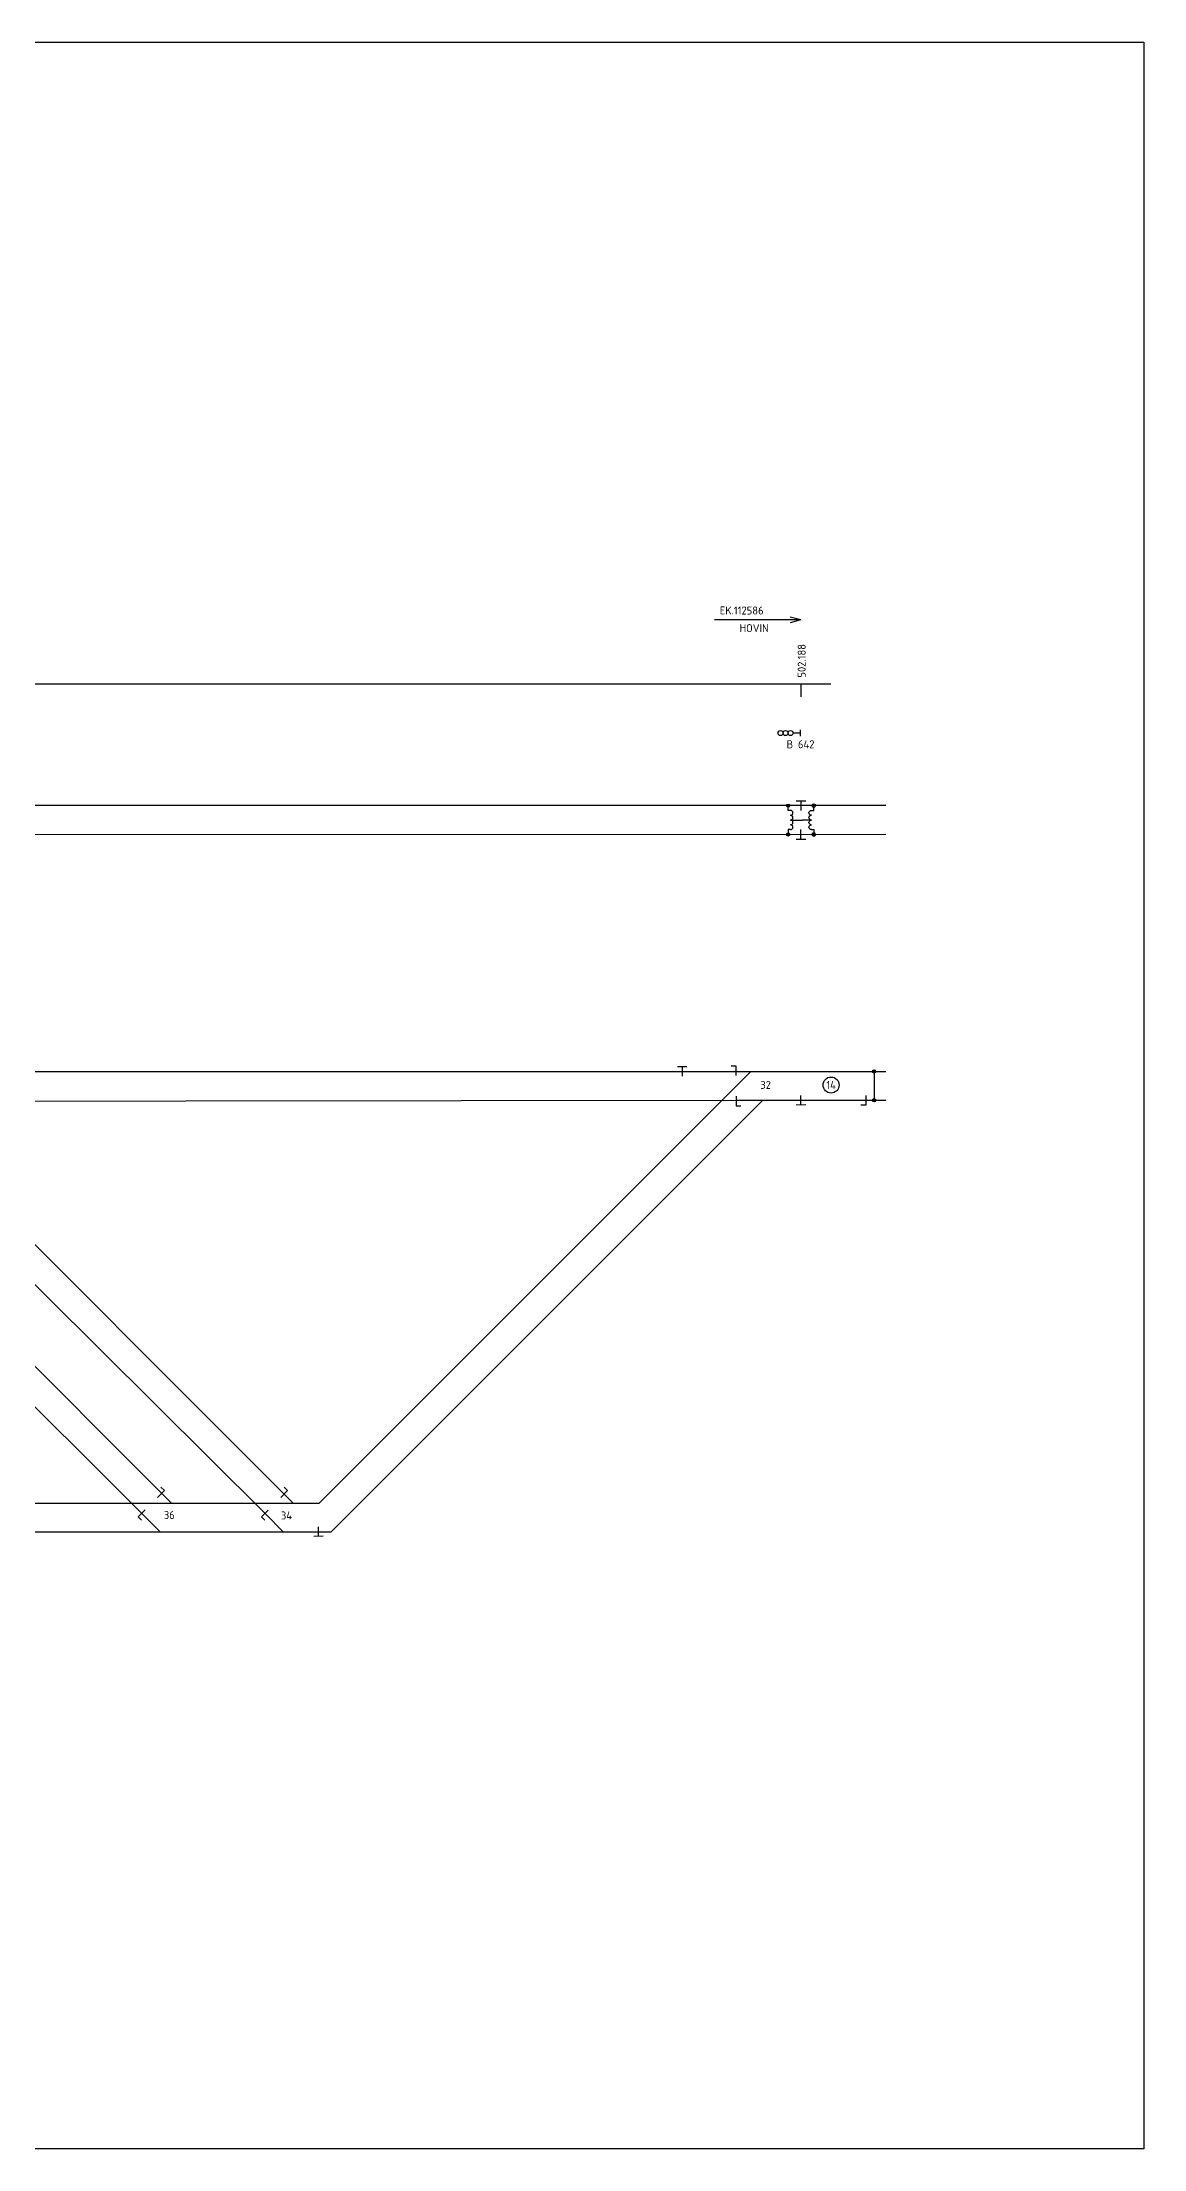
# Model space of a CAD drawing. Header units: metres. Extents: x -951 to 2504, y -1674 to 782.
# Drawn here: x 780 to 1125, y -1674 to -1016 of the extents above; entities that cross this region are included whole.
import ezdxf
from ezdxf.enums import TextEntityAlignment as Align

# ---------------------------------------------------------------- set-up
doc = ezdxf.new("R2010")
doc.units = ezdxf.units.M
doc.layers.get('0').update_dxf_attribs({"color": 211})
doc.layers.add('JBTEH_ATT_OBJEKTID', color=2, linetype='Continuous', lineweight=25)
for name, color, linetype in [('JBTEH_Komponenter', 4, 'Continuous'), ('JBTEH_Komponenter_spornr.', 4, 'Continuous'), ('JBTEH_Skinne_isolert_signal', 240, 'Continuous'), ('JBTEH_Skinne_jordet_retur', 4, 'Continuous'), ('JBTEH_Skinne_jordet_tverrforbinder', 4, 'Continuous'), ('JBTKL-KOMPONENTER', 4, 'Continuous'), ('JBTKL-TEKST25', 2, 'Continuous'), ('PDF_KL-SPOR ISOLERT SKINNE', 1, 'Continuous')]:
    doc.layers.add(name, color=color, linetype=linetype)
doc.styles.add('ISO25', font='iso3098.shx', dxfattribs={"height": 2.5})

# ---------------------------------------------------------------- blocks, each defined once
blk = doc.blocks.new('*U159')
for p, q in [((0, 0), (-2.34, 0)), ((0, -1), (0, 1))]:
    blk.add_line(p, q)
for centre in [(-6.25, 0), (-4.69, 0), (-3.12, 0)]:
    blk.add_circle(centre, 0.781)
at = {"layer": 'JBTKL-TEKST25', "style": 'ISO25'}
blk.add_attdef('X', text='', height=2.5, dxfattribs=at).set_placement((0, -4.75), align=Align.CENTER)
blk = doc.blocks.new('EH_Koblingspunkt')
h = blk.add_hatch(color=256)
h.dxf.hatch_style = 1
edge = h.paths.add_edge_path()
edge.add_arc((0, 0), 0.5, 0, 360)
blk.add_circle((0, 0), 0.5)
blk = doc.blocks.new('EH_IMP_01')
for p, q in [((0, 7.5), (0, 9)), ((0.75, 7.5), (0, 7.5)), ((0.75, 1.5), (0, 1.5)), ((0, 1.5), (0, 0)), ((0.75, 4.5), (3.5, 4.5))]:
    blk.add_line(p, q)
at = {"linetype": 'ByBlock'}
blk.add_lwpolyline([(0, 0.75), (0, 0)], dxfattribs=at)
for centre in [(0.75, 6.75), (0.75, 5.25), (0.75, 3.75), (0.75, 2.25)]:
    blk.add_arc(centre, 0.75, 270, 90)
for p in [(0, 9), (0, 0)]:
    blk.add_blockref('EH_Koblingspunkt', p)
at = {"layer": 'JBTEH_ATT_OBJEKTID', "style": 'ISO25', "flags": 4}
blk.add_attdef('OBJEKTID', text='', height=2.5, dxfattribs=at).set_placement((0, -3.25), align=Align.MIDDLE)
blk = doc.blocks.new('EH_IMPx2_01')
for p, q in [((-1.5, 10.5), (1.5, 10.5)), ((0, 10.5), (0, 7.5)), ((-0.5, 4.5), (0.5, 4.5)), ((0, -1.5), (0, 1.5)), ((-1.5, -1.5), (1.5, -1.5))]:
    blk.add_line(p, q)
for name, p in [('EH_IMP_01', (-4, 0)), ('EH_Koblingspunkt', (-4, 9)), ('EH_Koblingspunkt', (4, 9)), ('EH_Koblingspunkt', (-4, 0)), ('EH_Koblingspunkt', (4, 0))]:
    blk.add_blockref(name, p)
at = {"xscale": -1}
blk.add_blockref('EH_IMP_01', (4, 0), dxfattribs=at)
at = {"layer": 'JBTEH_ATT_OBJEKTID', "style": 'ISO25'}
blk.add_attdef('OBJEKTID-1', text='', height=2.5, dxfattribs=at).set_placement((-4, -5.25), align=Align.RIGHT)
blk.add_attdef('OBJEKTID-2', (4, -5.25), '', height=2.5, dxfattribs=at)
blk = doc.blocks.new('EH_Skinneskjot_enkel')
for p, q in [((0, -1.5), (0, 1.5)), ((0, 1.5), (1.5, 1.5))]:
    blk.add_line(p, q)
blk = doc.blocks.new('EH_Skinneskjot_dobbel')
for p, q in [((-1.5, 1.5), (1.5, 1.5)), ((0, 1.5), (0, -1.5))]:
    blk.add_line(p, q)
blk = doc.blocks.new('Tverrforbinder')
at = {"layer": 'JBTEH_Skinne_jordet_retur'}
blk.add_line((0, 9), (0, 0), dxfattribs=at)
at = {"layer": 'JBTEH_Komponenter'}
for p in [(0, 9), (0, 0)]:
    blk.add_blockref('EH_Koblingspunkt', p, dxfattribs=at)
blk = doc.blocks.new('35 Spornummer')
blk.add_circle((0, 2.5), 2.5)
at = {"layer": 'JBTKL-TEKST25', "style": 'ISO25'}
blk.add_attdef('X', text='', height=2.5, dxfattribs=at).set_placement((0, 2.5), align=Align.MIDDLE)

msp = doc.modelspace()

# ---------------------------------------------------------------- linework, layer by layer
msp.add_lwpolyline([(101.22, -1015.95), (1124.67, -1015.95), (1124.67, -1674.11), (101.22, -1674.11)], close=True)
at = {"layer": 'JBTEH_Skinne_isolert_signal', "flags": 128}
for points in [[(739.26, -1337.49), (997.22, -1337.49)], [(997.22, -1346.51), (1037.75, -1346.51)], [(769.87, -1481.36), (870.76, -1481.35)]]:
    msp.add_lwpolyline(points, dxfattribs=at)
at = {"layer": 'JBTEH_Skinne_isolert_signal'}
msp.add_lwpolyline([(870.76, -1481.35), (1005.56, -1346.51)], dxfattribs=at)
at = {"layer": 'JBTEH_Skinne_jordet_retur'}
for points in [[(866.97, -1472.39), (1001.87, -1337.49)], [(997.22, -1337.49), (1044.04, -1337.49)], [(739.26, -1346.75), (997.22, -1346.51)], [(1037.75, -1346.51), (1044.04, -1346.51)], [(849.99, -1475.55), (747.21, -1373.41), (737.46, -1373.41)], [(811.49, -1475.55), (763.19, -1427.48)], [(769.87, -1472.4), (866.97, -1472.39)], [(820.81, -1472.4), (817.73, -1469.31)], [(858.85, -1472.39), (856, -1469.54)]]:
    msp.add_lwpolyline(points, dxfattribs=at)
at = {"layer": 'JBTEH_Skinne_jordet_tverrforbinder'}
msp.add_lwpolyline([(1040.37, -1337.24), (1040.37, -1346.51)], dxfattribs=at)
at = {"layer": 'JBTKL-KOMPONENTER'}
for p, q in [((1017.52, -1196.47), (990.52, -1196.47)), ((1017.52, -1196.47), (1014.13, -1195.56)), ((1017.52, -1196.47), (1014.13, -1197.38)), ((200.86, -1216.45), (1026.82, -1216.45)), ((1017.52, -1216.47), (1017.52, -1220.47))]:
    msp.add_line(p, q, dxfattribs=at)
at = {"layer": 'PDF_KL-SPOR ISOLERT SKINNE', "lineweight": 25}
for points in [[(1044.04, -1254.44), (645.47, -1254.44)], [(700.59, -1263.44), (1017.52, -1263.47)], [(1017.52, -1263.47), (1017.52, -1263.47), (1044.04, -1263.44)], [(856, -1469.54), (750.88, -1364.42)], [(817.73, -1469.31), (766.83, -1418.41)], [(817.42, -1481.41), (811.49, -1475.55)], [(855.85, -1481.41), (849.99, -1475.55)]]:
    msp.add_lwpolyline(points, dxfattribs=at)

# ---------------------------------------------------------------- block references
at = {"layer": 'JBTEH_Komponenter'}
for p, rotation in [((980.41, -1337.49), 0.524201961274537), ((1017.49, -1346.51), 180.5242019612745), ((866.74, -1481.25), 180.5242019612745)]:
    msp.add_blockref('EH_Skinneskjot_dobbel', p, dxfattribs=dict(at, rotation=rotation))
at = {"layer": 'JBTEH_Komponenter_spornr.'}
msp.add_blockref('35 Spornummer', (1026.92, -1344.26), dxfattribs=at).add_auto_attribs({'X': '14'})
at = {"layer": 'JBTEH_Skinne_jordet_retur'}
msp.add_blockref('EH_IMPx2_01', (1017.52, -1263.47), dxfattribs=at)
at = {"layer": 'JBTEH_Skinne_jordet_retur', "xscale": -1}
msp.add_blockref('EH_Skinneskjot_enkel', (997.22, -1337.33), dxfattribs=at)
for p, rotation in [((997.22, -1346.71), 180), ((817.54, -1469.51), 315), ((856, -1469.54), 315), ((811.49, -1475.55), 134.9999999999999), ((849.96, -1475.59), 134.9999999999999)]:
    msp.add_blockref('EH_Skinneskjot_enkel', p, dxfattribs=dict(at, rotation=rotation))
at = {"layer": 'JBTEH_Skinne_jordet_retur', "rotation": 180.0000000000347}
msp.add_blockref('EH_Skinneskjot_enkel', (1037.75, -1346.51), dxfattribs=at)
at = {"layer": 'JBTEH_Skinne_jordet_tverrforbinder'}
msp.add_blockref('Tverrforbinder', (1040.37, -1346.51), dxfattribs=at)
at = {"layer": 'JBTKL-KOMPONENTER'}
msp.add_blockref('*U159', (1017.38, -1231.81), dxfattribs=at).add_auto_attribs({'X': 'B 642'})

# ---------------------------------------------------------------- texts
at = {"layer": 'JBTKL-KOMPONENTER', "style": 'ISO25'}
for s, p in [('EK.112586', (992.17, -1194.77)), ('HOVIN', (998.33, -1200.27))]:
    msp.add_text(s, height=2.5, dxfattribs=at).set_placement(p)
msp.add_text('502.188', height=2.5, rotation=90, dxfattribs=at).set_placement((1017.74, -1214.47), align=Align.MIDDLE_LEFT)
at = {"layer": 'JBTKL-TEKST25', "style": 'ISO25'}
for s, p in [('32', (1004.81, -1342.96)), ('36', (818.44, -1477.34)), ('34', (855.02, -1477.49))]:
    msp.add_text(s, height=2.5, dxfattribs=at).set_placement(p)

doc.saveas('drawing.dxf')
